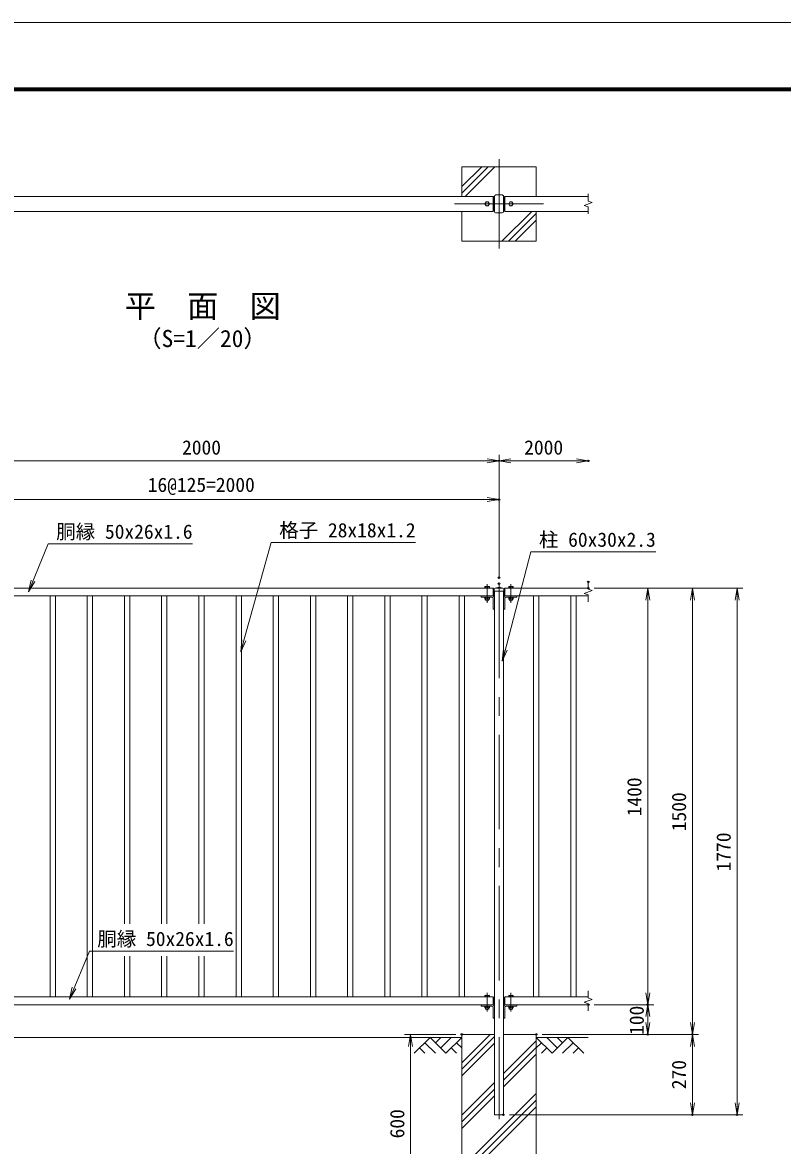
# Model space of a CAD drawing. Units: millimetres, scale not verified. Extents: x -4200 to 4200, y -2970 to 2970.
# Drawn here: x -2747 to -192, y -804 to 2970 of the extents above; entities that cross this region are included whole.
import ezdxf
from ezdxf.enums import TextEntityAlignment as Align

# ---------------------------------------------------------------- set-up
doc = ezdxf.new("R2010")
doc.units = ezdxf.units.MM
doc.header["$LTSCALE"] = 10
doc.header["$PDMODE"] = 32
doc.header["$PDSIZE"] = 5
doc.linetypes.add('USER1', pattern=[50.8, 31.75, -6.35, 6.35, -6.35])
for name, color, linetype, lineweight in [('0-0_D-BGD', 7, 'Continuous', 18), ('0-1_D-STR4', 7, 'Continuous', 18), ('0-2_D-DCR-HCH', 7, 'Continuous', 13), ('0-3_D-BMK', 2, 'USER1', 13), ('0-4_D-STR1', 1, 'Continuous', 18), ('0-5_D-TTL-TXT', 7, 'Continuous', 18), ('0-6_D-STR-DIM', 7, 'Continuous', 13), ('0-7_0', 7, 'Continuous', 18), ('0-9_D-STR3', 3, 'Continuous', 13), ('0-A_D-STR-TXT', 7, 'Continuous', 13), ('0-B_D-TTL', 7, 'Continuous', 18)]:
    doc.layers.add(name, color=color, linetype=linetype, lineweight=lineweight)
doc.layers.add('0-8_Defpoints', color=253, linetype='Continuous')
doc.styles.add('ＭＳ ゴシック', font='')
doc.styles.get('ＭＳ ゴシック').set_extended_font_data('MS Gothic')

# ---------------------------------------------------------------- blocks, each defined once
blk = doc.blocks.new('_Open')
at = {"layer": '0-7_0'}
blk.add_line((-10, 1.667), (0, 0), dxfattribs=at)
blk.add_lwpolyline([(-10, -1.667), (0, 0), (-10, 0)], dxfattribs=at)

msp = doc.modelspace()

# ---------------------------------------------------------------- linework, layer by layer
at = {"layer": '0-0_D-BGD'}
for p, q in [((-1270.03, -441.13), (-3020.03, -441.13)), ((-1020.03, -441.13), (-845.03, -441.13))]:
    msp.add_line(p, q, dxfattribs=at)
at = {"layer": '0-1_D-STR4'}
for p, q in [((-1020.03, 2385.14), (-1020.03, 2485.14)), ((-1270.03, 2335.14), (-1270.03, 2235.14)), ((-1270.03, -431.13), (-1270.03, -1031.13)), ((-1160.03, -431.13), (-1270.03, -431.13)), ((-1020.03, -431.13), (-1130.03, -431.13)), ((-1020.03, -431.13), (-1020.03, -1031.13))]:
    msp.add_line(p, q, dxfattribs=at)
for points in [[(-1020.03, 2485.14), (-1270.03, 2485.14), (-1270.03, 2385.14)], [(-1270.03, 2235.14), (-1020.03, 2235.14), (-1020.03, 2335.14)]]:
    msp.add_lwpolyline(points, dxfattribs=at)
at = {"layer": '0-2_D-DCR-HCH'}
for p, q in [((-1270.03, 2396.11), (-1181, 2485.14)), ((-1270.03, 2418.21), (-1203.1, 2485.14)), ((-1258.91, 2385.14), (-1158.91, 2485.14)), ((-1035.03, 2335.14), (-1135.03, 2235.14)), ((-1020.03, 2328.04), (-1112.93, 2235.14)), ((-1020.03, 2305.94), (-1090.84, 2235.14)), ((-1376.45, -441.13), (-1429.67, -494.34)), ((-1376.45, -441.13), (-1323.24, -494.34)), ((-1358.72, -458.87), (-1340.98, -441.13)), ((-1340.98, -476.6), (-1305.5, -441.13)), ((-1323.24, -494.34), (-1270.03, -441.13)), ((-966.82, -494.34), (-1020.03, -441.13)), ((-949.08, -476.6), (-984.56, -441.13)), ((-913.61, -441.13), (-966.82, -494.34)), ((-931.25, -458.96), (-949.08, -441.13)), ((-913.61, -441.13), (-860.39, -494.34)), ((-1411.93, -476.6), (-1394.11, -494.34)), ((-1394.19, -458.87), (-1358.55, -494.34)), ((-1305.5, -476.6), (-1287.69, -494.34)), ((-1287.77, -458.87), (-1270.03, -476.52)), ((-1002.29, -458.87), (-1020.03, -476.52)), ((-984.56, -476.6), (-1002.37, -494.34)), ((-895.87, -458.87), (-931.51, -494.34)), ((-878.13, -476.6), (-895.95, -494.34))]:
    msp.add_line(p, q, dxfattribs=at)
at = {"layer": '0-3_D-BMK'}
for p, q in [((-1145.03, 2210.14), (-1145.03, 2510.14)), ((-995.03, 2360.14), (-1295.03, 2360.14)), ((-1185.03, 1082.22), (-1185.03, 1019.52)), ((-1145.03, 1083.87), (-1145.03, -716.13)), ((-1105.03, 1082.22), (-1105.03, 1019.52)), ((-1185.03, -291.78), (-1185.03, -354.48)), ((-1105.03, -291.78), (-1105.03, -354.48))]:
    msp.add_line(p, q, dxfattribs=at)
at = {"layer": '0-4_D-STR1'}
for p, q in [((-1165.03, 2385.14), (-3125.03, 2385.14)), ((-1165.03, 2335.14), (-1165.03, 2385.14)), ((-1164.53, 2384.89), (-1165.03, 2384.89)), ((-1163.03, 2383.39), (-1163.03, 2336.89)), ((-1163.03, 2380.57), (-1160.03, 2380.57)), ((-1160.03, 2385.54), (-1160.03, 2334.74)), ((-1155.43, 2390.14), (-1134.63, 2390.14)), ((-1130.03, 2334.74), (-1130.03, 2385.54)), ((-1127.03, 2380.57), (-1130.03, 2380.57)), ((-1127.03, 2383.39), (-1127.03, 2336.89)), ((-1125.53, 2384.89), (-1125.03, 2384.89)), ((-845.03, 2385.14), (-1125.03, 2385.14)), ((-1125.03, 2335.14), (-1125.03, 2385.14)), ((-1163.03, 2340.57), (-1160.03, 2340.57)), ((-1127.03, 2340.57), (-1130.03, 2340.57)), ((-1165.03, 2335.14), (-3125.03, 2335.14)), ((-1164.53, 2335.39), (-1165.03, 2335.39)), ((-1155.43, 2330.14), (-1134.63, 2330.14)), ((-1125.53, 2335.39), (-1125.03, 2335.39)), ((-845.03, 2335.14), (-1125.03, 2335.14)), ((-3125.03, 1068.87), (-1165.03, 1068.87)), ((-1165.03, 1068.87), (-1165.03, 1042.87)), ((-1164.53, 1068.62), (-1165.03, 1068.62)), ((-1163.03, 1044.62), (-1163.03, 1067.12)), ((-1161.28, 1065.87), (-1161.28, 1058.87)), ((-1161.28, 1058.87), (-1128.78, 1058.87)), ((-1160.03, 1058.87), (-1160.03, -701.13)), ((-1145.03, 1071.87), (-1158.28, 1068.87)), ((-1158.28, 1068.87), (-1131.78, 1068.87)), ((-1145.03, 1071.87), (-1131.78, 1068.87)), ((-1130.03, -701.13), (-1130.03, 1058.87)), ((-1128.78, 1065.87), (-1128.78, 1058.87)), ((-1127.03, 1044.62), (-1127.03, 1067.12)), ((-1125.53, 1068.62), (-1125.03, 1068.62)), ((-845.03, 1068.87), (-1125.03, 1068.87)), ((-1125.03, 1068.87), (-1125.03, 1042.87)), ((-3125.03, 1042.87), (-1165.03, 1042.87)), ((-2654.03, 1042.87), (-2654.03, -305.13)), ((-2636.03, 1042.87), (-2636.03, -305.13)), ((-2529.03, 1042.87), (-2529.03, -305.13)), ((-2511.03, 1042.87), (-2511.03, -305.13)), ((-2404.03, 1042.87), (-2404.03, -59.04)), ((-2386.03, 1042.87), (-2386.03, -59.04)), ((-2279.03, 1042.87), (-2279.03, -59.04)), ((-2261.03, 1042.87), (-2261.03, -59.04)), ((-2154.03, 1042.87), (-2154.03, -59.04)), ((-2136.03, 1042.87), (-2136.03, -59.04)), ((-2029.03, 1042.87), (-2029.03, -305.13)), ((-2011.03, 1042.87), (-2011.03, -305.13)), ((-1904.03, 1042.87), (-1904.03, -305.13)), ((-1886.03, 1042.87), (-1886.03, -305.13)), ((-1779.03, 1042.87), (-1779.03, -305.13)), ((-1761.03, 1042.87), (-1761.03, -305.13)), ((-1654.03, 1042.87), (-1654.03, -305.13)), ((-1636.03, 1042.87), (-1636.03, -305.13)), ((-1529.03, 1042.87), (-1529.03, -305.13)), ((-1511.03, 1042.87), (-1511.03, -305.13)), ((-1404.03, 1042.87), (-1404.03, -305.13)), ((-1386.03, 1042.87), (-1386.03, -305.13)), ((-1279.03, 1042.87), (-1279.03, -305.13)), ((-1261.03, 1042.87), (-1261.03, -305.13)), ((-1205.03, 1042.87), (-1205.03, 1038.37)), ((-1205.03, 1042.87), (-1169.03, 1042.87)), ((-1205.03, 1038.37), (-1169.03, 1038.37)), ((-1164.53, 1043.12), (-1165.03, 1043.12)), ((-1164.53, 1033.87), (-1164.53, 997.87)), ((-1125.53, 1043.12), (-1125.03, 1043.12)), ((-1125.53, 1033.87), (-1125.53, 997.87)), ((-845.03, 1042.87), (-1125.03, 1042.87)), ((-1085.03, 1042.87), (-1121.03, 1042.87)), ((-1085.03, 1038.37), (-1121.03, 1038.37)), ((-1085.03, 1042.87), (-1085.03, 1038.37)), ((-1029.03, 1042.87), (-1029.03, -305.13)), ((-1011.03, 1042.87), (-1011.03, -305.13)), ((-904.03, 1042.87), (-904.03, -305.13)), ((-886.03, 1042.87), (-886.03, -305.13)), ((-1164.53, 997.87), (-1160.03, 997.87)), ((-1125.53, 997.87), (-1130.03, 997.87)), ((-2404.03, -168.51), (-2404.03, -305.13)), ((-2386.03, -168.51), (-2386.03, -305.13)), ((-2279.03, -168.51), (-2279.03, -305.13)), ((-2261.03, -168.51), (-2261.03, -305.13)), ((-2154.03, -168.51), (-2154.03, -305.13)), ((-2136.03, -168.51), (-2136.03, -305.13)), ((-3125.03, -305.13), (-1165.03, -305.13)), ((-3125.03, -331.13), (-1165.03, -331.13)), ((-1205.03, -331.13), (-1205.03, -335.63)), ((-1205.03, -331.13), (-1169.03, -331.13)), ((-1205.03, -335.63), (-1169.03, -335.63)), ((-1165.03, -305.13), (-1165.03, -331.13)), ((-1165.03, -305.13), (-1165.03, -331.13)), ((-1164.53, -305.38), (-1165.03, -305.38)), ((-1164.53, -330.88), (-1165.03, -330.88)), ((-1163.03, -329.38), (-1163.03, -306.88)), ((-1127.03, -329.38), (-1127.03, -306.88)), ((-1125.53, -305.38), (-1125.03, -305.38)), ((-1125.53, -330.88), (-1125.03, -330.88)), ((-845.03, -305.13), (-1125.03, -305.13)), ((-1125.03, -305.13), (-1125.03, -331.13)), ((-845.03, -331.13), (-1125.03, -331.13)), ((-1085.03, -331.13), (-1121.03, -331.13)), ((-1085.03, -335.63), (-1121.03, -335.63)), ((-1085.03, -331.13), (-1085.03, -335.63)), ((-1164.53, -340.13), (-1164.53, -376.13)), ((-1164.53, -376.13), (-1160.03, -376.13)), ((-1125.53, -376.13), (-1130.03, -376.13)), ((-1125.53, -340.13), (-1125.53, -376.13)), ((-1160.03, -701.13), (-1130.03, -701.13))]:
    msp.add_line(p, q, dxfattribs=at)
for centre, radius, start, end in [((-1164.53, 2383.39), 1.5, 0, 90), ((-1155.43, 2385.54), 4.6, 90.00002, 179.99999), ((-1134.63, 2385.54), 4.6, 0, 90.00002), ((-1125.53, 2383.39), 1.5, 90.00004, 180.00004), ((-1164.53, 2336.89), 1.5, 270, 0), ((-1155.43, 2334.74), 4.6, 179.99999, 270.00002), ((-1134.63, 2334.74), 4.6, 270.00002, 0), ((-1125.53, 2336.89), 1.5, 180.00004, 270.00004), ((-1164.53, 1067.12), 1.5, 0, 90), ((-1158.28, 1065.87), 3, 90, 180), ((-1131.78, 1065.87), 3, 0, 90), ((-1125.53, 1067.12), 1.5, 90, 180), ((-1169.03, 1033.87), 9, 0, 90), ((-1169.03, 1033.87), 4.5, 0, 90), ((-1164.53, 1044.62), 1.5, 270, 0), ((-1121.03, 1033.87), 9, 90, 180), ((-1125.53, 1044.62), 1.5, 180, 270), ((-1121.03, 1033.87), 4.5, 90, 180), ((-1169.03, -340.13), 9, 0, 90), ((-1169.03, -340.13), 4.5, 0, 90), ((-1164.53, -306.88), 1.5, 0, 90), ((-1164.53, -329.38), 1.5, 270, 0), ((-1121.03, -340.13), 9, 90, 180), ((-1125.53, -306.88), 1.5, 90, 180), ((-1125.53, -329.38), 1.5, 180, 270), ((-1121.03, -340.13), 4.5, 90, 180)]:
    msp.add_arc(centre, radius, start, end, dxfattribs=at)
at = {"layer": '0-6_D-STR-DIM'}
for p, q in [((-845.03, 2393.57), (-845.03, 2369.76)), ((-858.24, 2355.33), (-831.82, 2364.95)), ((-845.03, 2350.52), (-858.24, 2355.33)), ((-831.82, 2364.95), (-845.03, 2369.76)), ((-845.03, 2350.52), (-845.03, 2326.71)), ((-1145.03, 1123.87), (-1145.03, 1516.45)), ((-1145.03, 1123.87), (-1145.03, 1516.45)), ((-3145.03, 1496.45), (-1145.03, 1496.45)), ((-1145.03, 1496.45), (-845.03, 1496.45)), ((-3145.03, 1366.34), (-1145.03, 1366.34)), ((-1145.03, 1103.87), (-1145.03, 1386.34)), ((-858.24, 1051.06), (-831.82, 1060.68)), ((-845.03, 1089.3), (-845.03, 1065.49)), ((-831.82, 1060.68), (-845.03, 1065.49)), ((-825.03, 1068.87), (-625.03, 1068.87)), ((-825.03, 1068.87), (-475.03, 1068.87)), ((-825.03, 1068.87), (-325.03, 1068.87)), ((-645.03, 1068.87), (-645.03, -331.13)), ((-495.03, 1068.87), (-495.03, -431.13)), ((-345.03, 1068.87), (-345.03, -701.13)), ((-845.03, 1046.25), (-858.24, 1051.06)), ((-845.03, 1046.25), (-845.03, 1022.44)), ((-845.03, -284.7), (-845.03, -308.51)), ((-858.24, -322.94), (-831.82, -313.32)), ((-845.03, -327.75), (-858.24, -322.94)), ((-831.82, -313.32), (-845.03, -308.51)), ((-845.03, -327.75), (-845.03, -351.56)), ((-825.03, -331.13), (-625.03, -331.13)), ((-825.03, -331.13), (-625.03, -331.13)), ((-645.03, -331.13), (-645.03, -431.13)), ((-1290.03, -431.13), (-1462.16, -431.13)), ((-1442.16, -431.13), (-1442.16, -1031.13)), ((-1000.03, -431.13), (-625.03, -431.13)), ((-1000.03, -431.13), (-475.03, -431.13)), ((-1000.03, -431.13), (-475.03, -431.13)), ((-495.03, -431.13), (-495.03, -701.13)), ((-1110.03, -701.13), (-475.03, -701.13)), ((-1110.03, -701.13), (-325.03, -701.13))]:
    msp.add_line(p, q, dxfattribs=at)
at = {"layer": '0-7_0'}
for p, q in [((-1270.03, -526.05), (-1175.11, -431.13)), ((-1270.03, -548.14), (-1160.03, -438.14)), ((-1130.03, -562.82), (-1020.03, -452.82)), ((-1270.03, -570.24), (-1160.03, -460.24)), ((-1130.03, -584.92), (-1020.03, -474.92)), ((-1130.03, -607.02), (-1020.03, -497.02)), ((-1270.03, -702.82), (-1160.03, -592.82)), ((-1270.03, -724.92), (-1160.03, -614.92)), ((-1270.03, -879.6), (-1020.03, -629.6)), ((-1270.03, -747.02), (-1160.03, -637.02)), ((-1270.03, -901.7), (-1020.03, -651.7)), ((-1270.03, -923.79), (-1020.03, -673.79))]:
    msp.add_line(p, q, dxfattribs=at)
at = {"layer": '0-8_Defpoints'}
for p in [(-1145.03, 1496.45), (-845.03, 1496.45), (-1145.03, 1366.34), (-1145.03, 1103.87), (-1145.03, 1083.87), (-845.03, 1089.8), (-845.03, 1068.87), (-845.03, 1068.87), (-845.03, -331.13), (-845.03, -331.13), (-645.03, -331.13), (-1270.03, -431.13), (-1020.03, -431.13), (-645.03, -431.13), (-495.03, -431.13), (-1130.03, -701.13), (-495.03, -701.13), (-345.03, -701.13)]:
    msp.add_point(p, dxfattribs=at)
at = {"layer": '0-9_D-STR3'}
for p, q in [((-1192.53, 2360.15), (-1188.79, 2366.63)), ((-1181.27, 2353.65), (-1177.53, 2360.13)), ((-1108.79, 2353.65), (-1112.53, 2360.13)), ((-1097.53, 2360.15), (-1101.27, 2366.63)), ((-1192.53, 1073.79), (-1191.52, 1074.37)), ((-1192.53, 1068.87), (-1192.53, 1073.79)), ((-1192.53, 1068.87), (-1177.53, 1068.87)), ((-1191.52, 1074.37), (-1178.54, 1074.37)), ((-1188.77, 1068.87), (-1188.77, 1073.79)), ((-1181.29, 1068.87), (-1181.29, 1073.79)), ((-1177.53, 1073.79), (-1178.54, 1074.37)), ((-1177.53, 1068.87), (-1177.53, 1073.79)), ((-1112.53, 1073.79), (-1111.52, 1074.37)), ((-1112.53, 1068.87), (-1112.53, 1073.79)), ((-1097.53, 1068.87), (-1112.53, 1068.87)), ((-1098.54, 1074.37), (-1111.52, 1074.37)), ((-1108.77, 1068.87), (-1108.77, 1073.79)), ((-1101.29, 1068.87), (-1101.29, 1073.79)), ((-1097.53, 1073.79), (-1098.54, 1074.37)), ((-1097.53, 1068.87), (-1097.53, 1073.79)), ((-1192.53, 1038.37), (-1192.53, 1032.45)), ((-1177.53, 1038.37), (-1192.53, 1038.37)), ((-1192.53, 1032.45), (-1191.52, 1031.87)), ((-1178.54, 1031.87), (-1191.52, 1031.87)), ((-1188.77, 1038.37), (-1188.77, 1032.45)), ((-1181.29, 1038.37), (-1181.29, 1032.45)), ((-1177.53, 1032.45), (-1178.54, 1031.87)), ((-1177.53, 1038.37), (-1177.53, 1032.45)), ((-1112.53, 1038.37), (-1112.53, 1032.45)), ((-1112.53, 1038.37), (-1097.53, 1038.37)), ((-1112.53, 1032.45), (-1111.52, 1031.87)), ((-1111.52, 1031.87), (-1098.54, 1031.87)), ((-1108.77, 1038.37), (-1108.77, 1032.45)), ((-1101.29, 1038.37), (-1101.29, 1032.45)), ((-1097.53, 1032.45), (-1098.54, 1031.87)), ((-1097.53, 1038.37), (-1097.53, 1032.45)), ((-1192.53, -300.21), (-1191.52, -299.63)), ((-1192.53, -305.13), (-1192.53, -300.21)), ((-1191.52, -299.63), (-1178.54, -299.63)), ((-1188.77, -305.13), (-1188.77, -300.21)), ((-1181.29, -305.13), (-1181.29, -300.21)), ((-1177.53, -300.21), (-1178.54, -299.63)), ((-1177.53, -305.13), (-1177.53, -300.21)), ((-1112.53, -300.21), (-1111.52, -299.63)), ((-1112.53, -305.13), (-1112.53, -300.21)), ((-1098.54, -299.63), (-1111.52, -299.63)), ((-1108.77, -305.13), (-1108.77, -300.21)), ((-1101.29, -305.13), (-1101.29, -300.21)), ((-1097.53, -300.21), (-1098.54, -299.63)), ((-1097.53, -305.13), (-1097.53, -300.21)), ((-1192.53, -305.13), (-1177.53, -305.13)), ((-1192.53, -335.63), (-1192.53, -341.55)), ((-1177.53, -335.63), (-1192.53, -335.63)), ((-1188.77, -335.63), (-1188.77, -341.55)), ((-1181.29, -335.63), (-1181.29, -341.55)), ((-1177.53, -335.63), (-1177.53, -341.55)), ((-1097.53, -305.13), (-1112.53, -305.13)), ((-1112.53, -335.63), (-1112.53, -341.55)), ((-1112.53, -335.63), (-1097.53, -335.63)), ((-1108.77, -335.63), (-1108.77, -341.55)), ((-1101.29, -335.63), (-1101.29, -341.55)), ((-1097.53, -335.63), (-1097.53, -341.55)), ((-1192.53, -341.55), (-1191.52, -342.13)), ((-1178.54, -342.13), (-1191.52, -342.13)), ((-1177.53, -341.55), (-1178.54, -342.13)), ((-1112.53, -341.55), (-1111.52, -342.13)), ((-1111.52, -342.13), (-1098.54, -342.13)), ((-1097.53, -341.55), (-1098.54, -342.13))]:
    msp.add_line(p, q, dxfattribs=at)
for points in [[(-1192.53, 2360.15), (-1188.78, 2353.64), (-1181.27, 2353.65)], [(-1188.79, 2366.63), (-1181.28, 2366.63), (-1177.53, 2360.13)], [(-1101.27, 2366.63), (-1108.78, 2366.63), (-1112.53, 2360.13)], [(-1097.53, 2360.15), (-1101.28, 2353.64), (-1108.79, 2353.65)]]:
    msp.add_lwpolyline(points, dxfattribs=at)
for centre in [(-1185.03, 2360.14), (-1105.03, 2360.14)]:
    msp.add_circle(centre, 6.49, dxfattribs=at)
for centre, radius, start, end in [((-1191.75, 1066.48), 7.9, 67.81236, 88.31726), ((-1185.03, 1062.04), 12.33, 72.33186, 107.66814), ((-1178.31, 1066.48), 7.9, 91.68274, 112.18764), ((-1111.75, 1066.48), 7.9, 67.81236, 88.31726), ((-1105.03, 1062.04), 12.33, 72.33186, 107.66814), ((-1098.31, 1066.48), 7.9, 91.68274, 112.18764), ((-1191.75, 1039.77), 7.9, 271.68274, 292.18764), ((-1185.03, 1032.38), 6.51, 184.51776, 355.48224), ((-1185.03, 1044.2), 12.33, 252.33186, 287.66814), ((-1178.31, 1039.77), 7.9, 247.81236, 268.31726), ((-1111.75, 1039.77), 7.9, 271.68274, 292.18764), ((-1105.03, 1032.38), 6.51, 184.51776, 355.48224), ((-1105.03, 1044.2), 12.33, 252.33186, 287.66814), ((-1098.31, 1039.77), 7.9, 247.81236, 268.31726), ((-1191.75, -307.52), 7.9, 67.81236, 88.31726), ((-1185.03, -311.96), 12.33, 72.33186, 107.66814), ((-1178.31, -307.52), 7.9, 91.68274, 112.18764), ((-1111.75, -307.52), 7.9, 67.81236, 88.31726), ((-1105.03, -311.96), 12.33, 72.33186, 107.66814), ((-1098.31, -307.52), 7.9, 91.68274, 112.18764), ((-1191.75, -334.23), 7.9, 271.68274, 292.18764), ((-1185.03, -341.62), 6.51, 184.51776, 355.48224), ((-1185.03, -329.8), 12.33, 252.33186, 287.66814), ((-1178.31, -334.23), 7.9, 247.81236, 268.31726), ((-1111.75, -334.23), 7.9, 271.68274, 292.18764), ((-1105.03, -341.62), 6.51, 184.51776, 355.48224), ((-1105.03, -329.8), 12.33, 252.33186, 287.66814), ((-1098.31, -334.23), 7.9, 247.81236, 268.31726)]:
    msp.add_arc(centre, radius, start, end, dxfattribs=at)
at = {"layer": '0-A_D-STR-TXT'}
for points in [[(-2175.42, 1217.88), (-2660.1, 1217.88), (-2725.69, 1058.29)], [(-1425.85, 1222.79), (-1910.53, 1222.79), (-2012.74, 856.78)], [(-617.88, 1191), (-1037.57, 1191), (-1133.55, 825)], [(-2037.27, -150.75), (-2521.96, -150.75), (-2587.54, -310.35)]]:
    msp.add_lwpolyline(points, dxfattribs=at)
at = {"layer": '0-B_D-TTL'}
for points in [[(-4200.16, -2970.05), (4199.84, -2970.05), (4199.84, 2969.95), (-4200.16, 2969.95)], [(-3930.16, 2749.95), (3929.84, 2749.95), (3929.84, -2750.05), (-3930.16, -2750.05)], [(-3927.66, 2747.45), (3927.34, 2747.45), (3927.34, -2747.55), (-3927.66, -2747.55)], [(-3925.16, 2744.95), (3924.84, 2744.95), (3924.84, -2745.05), (-3925.16, -2745.05)], [(-3922.66, 2742.45), (3922.34, 2742.45), (3922.34, -2742.55), (-3922.66, -2742.55)], [(-3920.16, 2739.95), (3919.84, 2739.95), (3919.84, -2740.05), (-3920.16, -2740.05)]]:
    msp.add_lwpolyline(points, close=True, dxfattribs=at)

# ---------------------------------------------------------------- block references
at = {"layer": '0-6_D-STR-DIM', "xscale": 4, "yscale": 4}
for p in [(-1145.03, 1496.45), (-845.03, 1496.45), (-1145.03, 1366.34)]:
    msp.add_blockref('_Open', p, dxfattribs=at)
for p, rotation in [((-1145.03, 1496.45), 180), ((-645.03, 1068.87), 90), ((-495.03, 1068.87), 90), ((-345.03, 1068.87), 90), ((-645.03, -331.13), 270), ((-645.03, -331.13), 90), ((-645.03, -431.13), 270), ((-495.03, -431.13), 270), ((-1442.16, -431.13), 90), ((-495.03, -431.13), 90), ((-495.03, -701.13), 270), ((-345.03, -701.13), 270)]:
    msp.add_blockref('_Open', p, dxfattribs=dict(at, rotation=rotation))
at = {"layer": '0-A_D-STR-TXT', "xscale": 4, "yscale": 4}
for p, rotation in [((-2726.45, 1056.44), 247.65966), ((-2013.28, 854.86), 254.39815), ((-1134.06, 823.06), 255.30492), ((-2588.3, -312.2), 247.65966)]:
    msp.add_blockref('_Open', p, dxfattribs=dict(at, rotation=rotation))

# ---------------------------------------------------------------- texts
at = {"layer": '0-5_D-TTL-TXT', "style": 'ＭＳ ゴシック'}
for s, height, p in [('平\u3000面\u3000図', 76.98, (-2403.33, 1954.87)), ('（S=1／20）', 57.7, (-2357.85, 1861.67))]:
    msp.add_text(s, height=height, dxfattribs=at).set_placement(p, align=Align.BOTTOM_LEFT)
at = {"layer": '0-6_D-STR-DIM', "style": 'ＭＳ ゴシック'}
for s, p in [('2000', (-2210.3, 1503.19)), ('2000', (-1060.3, 1503.19)), ('16@125=2000', (-2325.74, 1377.78))]:
    msp.add_text(s, height=48.09, dxfattribs=at).set_placement(p, align=Align.BOTTOM_LEFT)
for s, p in [('1400', (-651.78, 301.95)), ('1500', (-501.78, 251.95)), ('1770', (-351.78, 116.95)), ('100', (-643.95, -432.6)), ('270', (-501.78, -615.14)), ('600', (-1448.91, -780.39))]:
    msp.add_text(s, height=48.09, rotation=90, dxfattribs=at).set_placement(p, align=Align.BOTTOM_LEFT)
at = {"layer": '0-A_D-STR-TXT', "style": 'ＭＳ ゴシック'}
for s, p in [('胴縁 50x26x1.6', (-2633.38, 1220.26)), ('格子 28x18x1.2', (-1883.81, 1225.17)), ('柱 60x30x2.3', (-1010.84, 1193.37)), ('胴縁 50x26x1.6', (-2495.23, -148.38))]:
    msp.add_text(s, height=48.09, dxfattribs=at).set_placement(p, align=Align.BOTTOM_LEFT)

doc.saveas('drawing.dxf')
